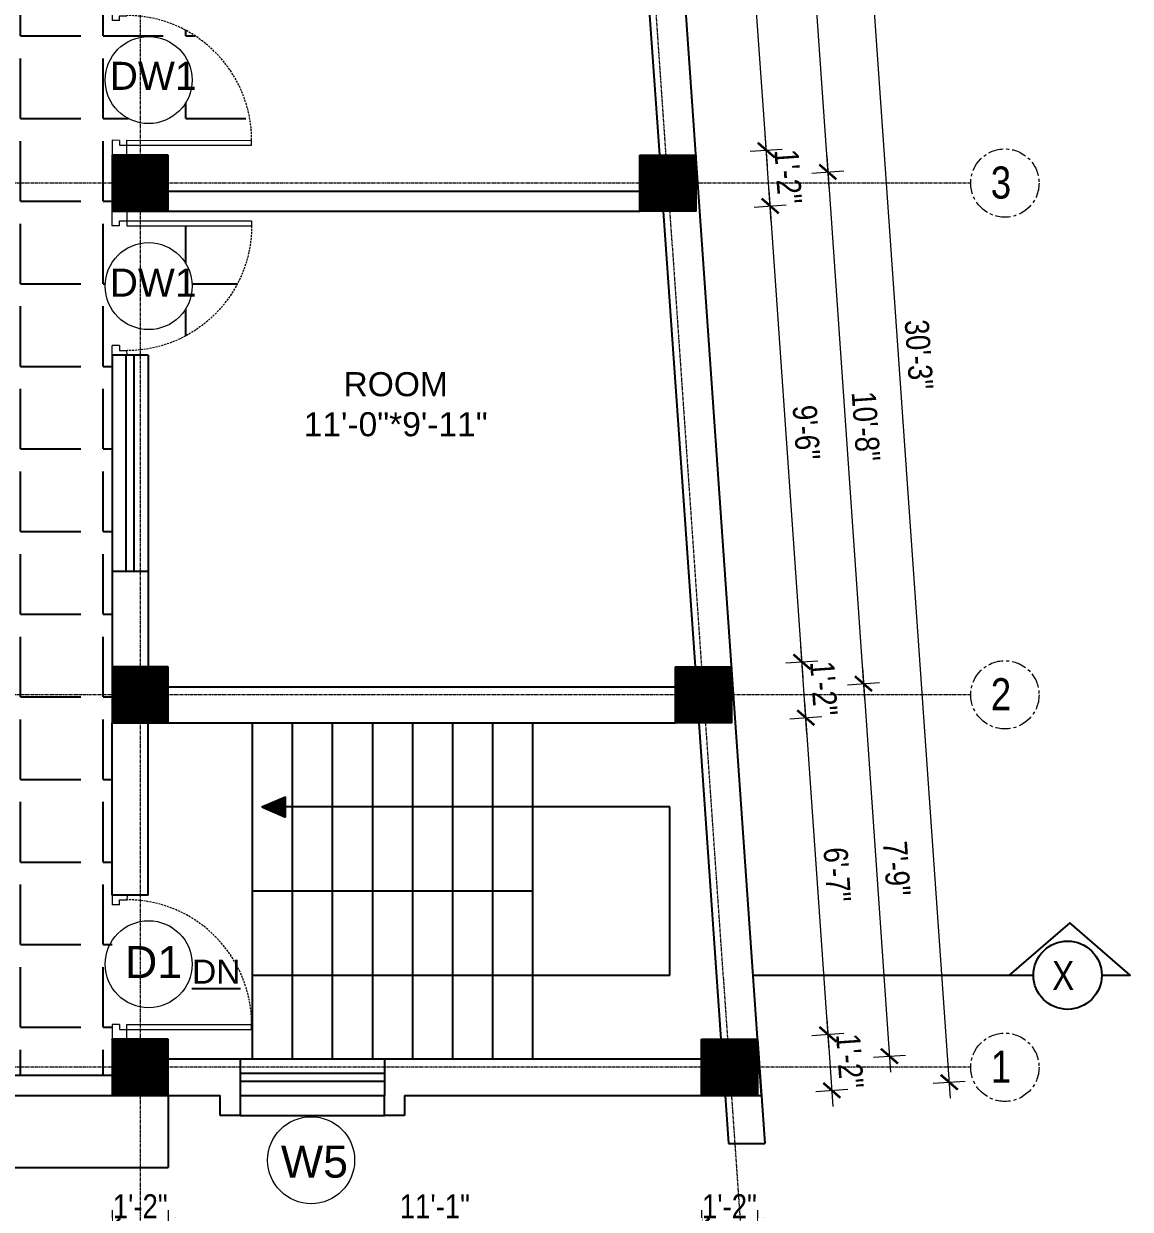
# Model space of a CAD drawing. Header units: inches. Extents: x -10117506 to -5032697, y -6529230 to -3254494.
# Drawn here: x -5046399.9 to -5046123.5, y -3260456.7 to -3260160.7 of the extents above; entities that cross this region are included whole.
import ezdxf

# ---------------------------------------------------------------- set-up
doc = ezdxf.new("R2010")
doc.units = ezdxf.units.IN
doc.header["$LTSCALE"] = 2
doc.header["$MEASUREMENT"] = 0
doc.header["$PDMODE"] = 34
doc.linetypes.add('CENTER', pattern=[2, 1.25, -0.25, 0.25, -0.25])
doc.linetypes.add('HIDDEN', pattern=[0.375, 0.25, -0.125])
doc.layers.get('0').update_dxf_attribs({"linetype": 'CONTINUOUS'})
doc.layers.get('DEFPOINTS').update_dxf_attribs({"color": 141, "linetype": 'CONTINUOUS'})
doc.layers.add('A-Hatch', color=7, linetype='CONTINUOUS')
for name, color, linetype, lineweight in [('Annotate-Lite.w', 177, 'CONTINUOUS', 9), ('Annotations-Bold.w', 177, 'CONTINUOUS', 13), ('DIM 1-100', 4, 'CONTINUOUS', 13), ('Door-Window.w', 4, 'CONTINUOUS', 15), ('TEXT', 181, 'CONTINUOUS', 25)]:
    doc.layers.add(name, color=color, linetype=linetype, lineweight=lineweight)
doc.styles.add('ARAIL', font='ARIALN.TTF')
doc.styles.add('arial.', font='arial.ttf')
doc.styles.add('gaurav', font='arial.ttf')
doc.styles.get("Standard").update_dxf_attribs({"font": 'ARIALN.TTF'})
doc.dimstyles.new('1 by 96', dxfattribs={"dimtxt": 6, "dimasz": 4, "dimexe": 4, "dimexo": 4, "dimgap": 2, "dimtad": 1, "dimdec": 0, "dimzin": 0, "dimdsep": 46, "dimlunit": 4, "dimtxsty": 'Standard', "dimblk": 'ARCHTICK', "dimcen": 0, "dimdle": 4, "dimadec": 0, "dimazin": 0, "dimtfac": 1, "dimtdec": 0, "dimtix": 1, "dimtofl": 0, "dimtmove": 1, "dimatfit": 3, "dimldrblk": 'ARCHTICK', "dimfxl": 4, "dimfxlon": 1, "dimtolj": 1, "dimtzin": 0, "dimlwd": -1, "dimlwe": -1, "dimarcsym": 0})
pattern_1 = [(45, (44255.03627, -1619.9974), (-0.0883883476483, 0.0883883476483), [])]

# ---------------------------------------------------------------- blocks, each defined once
blk = doc.blocks.new('3-0')
at = {"ltscale": 3}
for p, q in [((11063.05, 10097.68), (11065.97, 10099.9)), ((11065.25, 10097.81), (11066.71, 10098.92)), ((11065.97, 10099.9), (11066.71, 10098.92)), ((11063.05, 10097.68), (11064.53, 10095.73)), ((11065.99, 10096.84), (11064.53, 10095.73)), ((11065.99, 10096.84), (11065.25, 10097.81)), ((11085.5, 10074.13), (11110.32, 10092.96)), ((11111.05, 10091.97), (11110.32, 10092.96)), ((11086.24, 10073.15), (11111.05, 10091.97)), ((11084.04, 10073.02), (11082.57, 10071.91)), ((11084.04, 10073.02), (11084.78, 10072.04)), ((11084.78, 10072.04), (11086.24, 10073.15)), ((11086.24, 10073.15), (11085.5, 10074.13)), ((11087.72, 10071.2), (11086.24, 10073.15)), ((11082.57, 10071.91), (11084.79, 10068.98)), ((11084.79, 10068.98), (11087.72, 10071.2))]:
    blk.add_line(p, q, dxfattribs=at)
at = {"layer": 'Door-Window.w', "color": 9, "linetype": 'HIDDEN', "lineweight": 18}
blk.add_arc((11085.5, 10074.13), 31.16, 37.1906, 127.1465, dxfattribs=at)
blk = doc.blocks.new('_ArchTick')
at = {"color": 0, "linetype": 'ByBlock', "const_width": 0.15}
blk.add_lwpolyline([(-0.5, -0.5), (0.5, 0.5)], dxfattribs=at)
blk = doc.blocks.new('*D385')
at = {"layer": 'DEFPOINTS', "color": 0, "ltscale": 0.5, "transparency": 16777216}
for p in [(-5046492.82, -3260428.23), (-5046377.82, -3260428.23), (-5046377.82, -3260460.93)]:
    blk.add_point(p, dxfattribs=at)
at = {"layer": 'DIM 1-100', "color": 0, "ltscale": 0.5, "transparency": 16777216}
for p, q in [((-5046492.82, -3260456.93), (-5046492.82, -3260464.93)), ((-5046377.82, -3260456.93), (-5046377.82, -3260464.93)), ((-5046496.82, -3260460.93), (-5046373.82, -3260460.93))]:
    blk.add_line(p, q, dxfattribs=at)
at = {"layer": 'DIM 1-100', "color": 0, "ltscale": 0.5, "transparency": 16777216, "xscale": 4, "yscale": 4, "zscale": 4, "rotation": 180}
blk.add_blockref('_ArchTick', (-5046492.82, -3260460.93), dxfattribs=at)
at = {"layer": 'DIM 1-100', "color": 0, "ltscale": 0.5, "transparency": 16777216, "xscale": 4, "yscale": 4, "zscale": 4}
blk.add_blockref('_ArchTick', (-5046377.82, -3260460.93), dxfattribs=at)
at = {"layer": 'DIM 1-100', "color": 0, "ltscale": 0.5, "transparency": 16777216, "insert": (-5046435.32, -3260455.87), "char_height": 6, "attachment_point": 5}
blk.add_mtext('\\A1;9\'-7"', dxfattribs=at)
blk = doc.blocks.new('*D386')
at = {"layer": 'DEFPOINTS', "color": 0, "ltscale": 0.5, "transparency": 16777216}
for p in [(-5046377.82, -3260428.23), (-5046363.82, -3260428.23), (-5046363.82, -3260460.93)]:
    blk.add_point(p, dxfattribs=at)
at = {"layer": 'DIM 1-100', "color": 0, "ltscale": 0.5, "transparency": 16777216}
for p, q in [((-5046377.82, -3260456.93), (-5046377.82, -3260464.93)), ((-5046363.82, -3260456.93), (-5046363.82, -3260464.93)), ((-5046381.82, -3260460.93), (-5046359.82, -3260460.93))]:
    blk.add_line(p, q, dxfattribs=at)
at = {"layer": 'DIM 1-100', "color": 0, "ltscale": 0.5, "transparency": 16777216, "xscale": 4, "yscale": 4, "zscale": 4, "rotation": 180}
blk.add_blockref('_ArchTick', (-5046377.82, -3260460.93), dxfattribs=at)
at = {"layer": 'DIM 1-100', "color": 0, "ltscale": 0.5, "transparency": 16777216, "xscale": 4, "yscale": 4, "zscale": 4}
blk.add_blockref('_ArchTick', (-5046363.82, -3260460.93), dxfattribs=at)
at = {"layer": 'DIM 1-100', "color": 0, "ltscale": 0.5, "transparency": 16777216, "insert": (-5046370.82, -3260455.92), "char_height": 6, "attachment_point": 5}
blk.add_mtext('\\A1;1\'-2"', dxfattribs=at)
blk = doc.blocks.new('*D387')
at = {"layer": 'DEFPOINTS', "color": 0, "ltscale": 0.5, "transparency": 16777216}
for p in [(-5046363.82, -3260428.23), (-5046230.67, -3260428.23), (-5046230.67, -3260460.93)]:
    blk.add_point(p, dxfattribs=at)
at = {"layer": 'DIM 1-100', "color": 0, "ltscale": 0.5, "transparency": 16777216}
for p, q in [((-5046363.82, -3260456.93), (-5046363.82, -3260464.93)), ((-5046230.67, -3260456.93), (-5046230.67, -3260464.93)), ((-5046367.82, -3260460.93), (-5046226.67, -3260460.93))]:
    blk.add_line(p, q, dxfattribs=at)
at = {"layer": 'DIM 1-100', "color": 0, "ltscale": 0.5, "transparency": 16777216, "xscale": 4, "yscale": 4, "zscale": 4, "rotation": 180}
blk.add_blockref('_ArchTick', (-5046363.82, -3260460.93), dxfattribs=at)
at = {"layer": 'DIM 1-100', "color": 0, "ltscale": 0.5, "transparency": 16777216, "xscale": 4, "yscale": 4, "zscale": 4}
blk.add_blockref('_ArchTick', (-5046230.67, -3260460.93), dxfattribs=at)
at = {"layer": 'DIM 1-100', "color": 0, "ltscale": 0.5, "transparency": 16777216, "insert": (-5046297.24, -3260455.92), "char_height": 6, "attachment_point": 5}
blk.add_mtext('\\A1;11\'-1"', dxfattribs=at)
blk = doc.blocks.new('*D388')
at = {"layer": 'DEFPOINTS', "color": 0, "ltscale": 0.5, "transparency": 16777216}
for p in [(-5046230.67, -3260428.23), (-5046216.67, -3260428.23), (-5046216.67, -3260460.93)]:
    blk.add_point(p, dxfattribs=at)
at = {"layer": 'DIM 1-100', "color": 0, "ltscale": 0.5, "transparency": 16777216}
for p, q in [((-5046230.67, -3260456.93), (-5046230.67, -3260464.93)), ((-5046216.67, -3260456.93), (-5046216.67, -3260464.93)), ((-5046234.67, -3260460.93), (-5046212.67, -3260460.93))]:
    blk.add_line(p, q, dxfattribs=at)
at = {"layer": 'DIM 1-100', "color": 0, "ltscale": 0.5, "transparency": 16777216, "xscale": 4, "yscale": 4, "zscale": 4, "rotation": 180}
blk.add_blockref('_ArchTick', (-5046230.67, -3260460.93), dxfattribs=at)
at = {"layer": 'DIM 1-100', "color": 0, "ltscale": 0.5, "transparency": 16777216, "xscale": 4, "yscale": 4, "zscale": 4}
blk.add_blockref('_ArchTick', (-5046216.67, -3260460.93), dxfattribs=at)
at = {"layer": 'DIM 1-100', "color": 0, "ltscale": 0.5, "transparency": 16777216, "insert": (-5046223.67, -3260455.92), "char_height": 6, "attachment_point": 5}
blk.add_mtext('\\A1;1\'-2"', dxfattribs=at)
blk = doc.blocks.new('*D389')
at = {"layer": 'DEFPOINTS', "color": 0, "ltscale": 0.5, "transparency": 16777216}
for p in [(-5046499.82, -3260421.23), (-5046370.82, -3260421.23), (-5046370.82, -3260470.7)]:
    blk.add_point(p, dxfattribs=at)
at = {"layer": 'DIM 1-100', "color": 0, "ltscale": 0.5, "transparency": 16777216}
for p, q in [((-5046499.82, -3260466.7), (-5046499.82, -3260474.7)), ((-5046370.82, -3260466.7), (-5046370.82, -3260474.7)), ((-5046503.82, -3260470.7), (-5046366.82, -3260470.7))]:
    blk.add_line(p, q, dxfattribs=at)
at = {"layer": 'DIM 1-100', "color": 0, "ltscale": 0.5, "transparency": 16777216, "xscale": 4, "yscale": 4, "zscale": 4, "rotation": 180}
blk.add_blockref('_ArchTick', (-5046499.82, -3260470.7), dxfattribs=at)
at = {"layer": 'DIM 1-100', "color": 0, "ltscale": 0.5, "transparency": 16777216, "xscale": 4, "yscale": 4, "zscale": 4}
blk.add_blockref('_ArchTick', (-5046370.82, -3260470.7), dxfattribs=at)
at = {"layer": 'DIM 1-100', "color": 0, "ltscale": 0.5, "transparency": 16777216, "insert": (-5046435.32, -3260465.63), "char_height": 6, "attachment_point": 5}
blk.add_mtext('\\A1;10\'-9"', dxfattribs=at)
blk = doc.blocks.new('*D390')
at = {"layer": 'DEFPOINTS', "color": 0, "ltscale": 0.5, "transparency": 16777216}
for p in [(-5046370.82, -3260421.23), (-5046223.67, -3260421.23), (-5046223.67, -3260470.7)]:
    blk.add_point(p, dxfattribs=at)
at = {"layer": 'DIM 1-100', "color": 0, "ltscale": 0.5, "transparency": 16777216}
for p, q in [((-5046370.82, -3260466.7), (-5046370.82, -3260474.7)), ((-5046223.67, -3260466.7), (-5046223.67, -3260474.7)), ((-5046374.82, -3260470.7), (-5046219.67, -3260470.7))]:
    blk.add_line(p, q, dxfattribs=at)
at = {"layer": 'DIM 1-100', "color": 0, "ltscale": 0.5, "transparency": 16777216, "xscale": 4, "yscale": 4, "zscale": 4, "rotation": 180}
blk.add_blockref('_ArchTick', (-5046370.82, -3260470.7), dxfattribs=at)
at = {"layer": 'DIM 1-100', "color": 0, "ltscale": 0.5, "transparency": 16777216, "xscale": 4, "yscale": 4, "zscale": 4}
blk.add_blockref('_ArchTick', (-5046223.67, -3260470.7), dxfattribs=at)
at = {"layer": 'DIM 1-100', "color": 0, "ltscale": 0.5, "transparency": 16777216, "insert": (-5046297.24, -3260465.63), "char_height": 6, "attachment_point": 5}
blk.add_mtext('\\A1;12\'-3"', dxfattribs=at)
blk = doc.blocks.new('*D391')
at = {"layer": 'DEFPOINTS', "color": 0, "ltscale": 0.5, "transparency": 16777216}
for p in [(-5046506.82, -3260428.23), (-5046215.69, -3260428.23), (-5046215.69, -3260483.17)]:
    blk.add_point(p, dxfattribs=at)
at = {"layer": 'DIM 1-100', "color": 0, "ltscale": 0.5, "transparency": 16777216}
for p, q in [((-5046506.82, -3260479.17), (-5046506.82, -3260487.17)), ((-5046215.69, -3260479.17), (-5046215.69, -3260487.17)), ((-5046510.82, -3260483.17), (-5046211.69, -3260483.17))]:
    blk.add_line(p, q, dxfattribs=at)
at = {"layer": 'DIM 1-100', "color": 0, "ltscale": 0.5, "transparency": 16777216, "xscale": 4, "yscale": 4, "zscale": 4, "rotation": 180}
blk.add_blockref('_ArchTick', (-5046506.82, -3260483.17), dxfattribs=at)
at = {"layer": 'DIM 1-100', "color": 0, "ltscale": 0.5, "transparency": 16777216, "xscale": 4, "yscale": 4, "zscale": 4}
blk.add_blockref('_ArchTick', (-5046215.69, -3260483.17), dxfattribs=at)
at = {"layer": 'DIM 1-100', "color": 0, "ltscale": 0.5, "transparency": 16777216, "insert": (-5046361.25, -3260478.1), "char_height": 6, "attachment_point": 5}
blk.add_mtext('\\A1;24\'-3"', dxfattribs=at)
blk = doc.blocks.new('*D392')
at = {"layer": 'DEFPOINTS', "color": 0, "ltscale": 0.5, "transparency": 16777216}
for p in [(-5046216.67, -3260414.23), (-5046198.09, -3260427), (-5046215.69, -3260428.23)]:
    blk.add_point(p, dxfattribs=at)
at = {"layer": 'DIM 1-100', "color": 0, "ltscale": 0.5, "transparency": 16777216}
for p, q in [((-5046199.35, -3260409.01), (-5046197.81, -3260430.99)), ((-5046203.06, -3260413.28), (-5046195.08, -3260412.72)), ((-5046202.08, -3260427.28), (-5046194.1, -3260426.72))]:
    blk.add_line(p, q, dxfattribs=at)
at = {"layer": 'DIM 1-100', "color": 0, "ltscale": 0.5, "transparency": 16777216, "xscale": 4, "yscale": 4, "zscale": 4}
for p, rotation in [((-5046199.07, -3260413), 93.98810611649257), ((-5046198.09, -3260427), 273.9881061164926)]:
    blk.add_blockref('_ArchTick', p, dxfattribs=dict(at, rotation=rotation))
at = {"layer": 'DIM 1-100', "color": 0, "ltscale": 0.5, "transparency": 16777216, "insert": (-5046193.58, -3260419.65), "char_height": 6, "attachment_point": 5, "rotation": 273.9881}
blk.add_mtext('\\A1;1\'-2"', dxfattribs=at)
blk = doc.blocks.new('*D393')
at = {"layer": 'DEFPOINTS', "color": 0, "ltscale": 0.5, "transparency": 16777216}
for p in [(-5046222.81, -3260335.23), (-5046204.58, -3260333.96), (-5046216.67, -3260414.23)]:
    blk.add_point(p, dxfattribs=at)
at = {"layer": 'DIM 1-100', "color": 0, "ltscale": 0.5, "transparency": 16777216}
for p, q in [((-5046198.79, -3260416.99), (-5046204.86, -3260329.97)), ((-5046208.57, -3260334.23), (-5046200.59, -3260333.68)), ((-5046203.06, -3260413.28), (-5046195.08, -3260412.72))]:
    blk.add_line(p, q, dxfattribs=at)
at = {"layer": 'DIM 1-100', "color": 0, "ltscale": 0.5, "transparency": 16777216, "xscale": 4, "yscale": 4, "zscale": 4}
for p, rotation in [((-5046204.58, -3260333.96), 93.98810609593617), ((-5046199.07, -3260413), 273.9881060959362)]:
    blk.add_blockref('_ArchTick', p, dxfattribs=dict(at, rotation=rotation))
at = {"layer": 'DIM 1-100', "color": 0, "ltscale": 0.5, "transparency": 16777216, "insert": (-5046196.77, -3260373.13), "char_height": 6, "attachment_point": 5, "rotation": 273.9881}
blk.add_mtext('\\A1;6\'-7"', dxfattribs=at)
blk = doc.blocks.new('*D394')
at = {"layer": 'DEFPOINTS', "color": 0, "ltscale": 0.5, "transparency": 16777216}
for p in [(-5046205.55, -3260320), (-5046223.15, -3260321.23), (-5046222.81, -3260335.23)]:
    blk.add_point(p, dxfattribs=at)
at = {"layer": 'DIM 1-100', "color": 0, "ltscale": 0.5, "transparency": 16777216}
for p, q in [((-5046204.3, -3260337.95), (-5046205.83, -3260316.01)), ((-5046209.54, -3260320.28), (-5046201.56, -3260319.72)), ((-5046208.57, -3260334.23), (-5046200.59, -3260333.68))]:
    blk.add_line(p, q, dxfattribs=at)
at = {"layer": 'DIM 1-100', "color": 0, "ltscale": 0.5, "transparency": 16777216, "xscale": 4, "yscale": 4, "zscale": 4}
for p, rotation in [((-5046205.55, -3260320), 93.98810609593617), ((-5046204.58, -3260333.96), 273.9881060959362)]:
    blk.add_blockref('_ArchTick', p, dxfattribs=dict(at, rotation=rotation))
at = {"layer": 'DIM 1-100', "color": 0, "ltscale": 0.5, "transparency": 16777216, "insert": (-5046200.06, -3260326.63), "char_height": 6, "attachment_point": 5, "rotation": 273.9881}
blk.add_mtext('\\A1;1\'-2"', dxfattribs=at)
blk = doc.blocks.new('*D395')
at = {"layer": 'DEFPOINTS', "color": 0, "ltscale": 0.5, "transparency": 16777216}
for p in [(-5046232.06, -3260207.47), (-5046213.49, -3260206.17), (-5046223.15, -3260321.23)]:
    blk.add_point(p, dxfattribs=at)
at = {"layer": 'DIM 1-100', "color": 0, "ltscale": 0.5, "transparency": 16777216}
for p, q in [((-5046205.27, -3260323.99), (-5046213.76, -3260202.18)), ((-5046217.48, -3260206.45), (-5046209.5, -3260205.89)), ((-5046209.54, -3260320.28), (-5046201.56, -3260319.72))]:
    blk.add_line(p, q, dxfattribs=at)
at = {"layer": 'DIM 1-100', "color": 0, "ltscale": 0.5, "transparency": 16777216, "xscale": 4, "yscale": 4, "zscale": 4}
for p, rotation in [((-5046213.49, -3260206.17), 93.98810609593617), ((-5046205.55, -3260320), 273.9881060959362)]:
    blk.add_blockref('_ArchTick', p, dxfattribs=dict(at, rotation=rotation))
at = {"layer": 'DIM 1-100', "color": 0, "ltscale": 0.5, "transparency": 16777216, "insert": (-5046204.47, -3260262.73), "char_height": 6, "attachment_point": 5, "rotation": 273.9881}
blk.add_mtext('\\A1;9\'-6"', dxfattribs=at)
blk = doc.blocks.new('*D396')
at = {"layer": 'DEFPOINTS', "color": 0, "ltscale": 0.5, "transparency": 16777216}
for p in [(-5046232.06, -3260193.47), (-5046214.46, -3260192.24), (-5046232.06, -3260207.47)]:
    blk.add_point(p, dxfattribs=at)
at = {"layer": 'DIM 1-100', "color": 0, "ltscale": 0.5, "transparency": 16777216}
for p, q in [((-5046213.21, -3260210.16), (-5046214.74, -3260188.25)), ((-5046218.45, -3260192.52), (-5046210.47, -3260191.96)), ((-5046217.48, -3260206.45), (-5046209.5, -3260205.89))]:
    blk.add_line(p, q, dxfattribs=at)
at = {"layer": 'DIM 1-100', "color": 0, "ltscale": 0.5, "transparency": 16777216, "xscale": 4, "yscale": 4, "zscale": 4}
for p, rotation in [((-5046214.46, -3260192.24), 93.98810609593617), ((-5046213.49, -3260206.17), 273.9881060959362)]:
    blk.add_blockref('_ArchTick', p, dxfattribs=dict(at, rotation=rotation))
at = {"layer": 'DIM 1-100', "color": 0, "ltscale": 0.5, "transparency": 16777216, "insert": (-5046208.97, -3260198.86), "char_height": 6, "attachment_point": 5, "rotation": 273.9881}
blk.add_mtext('\\A1;1\'-2"', dxfattribs=at)
blk = doc.blocks.new('*D397')
at = {"layer": 'DEFPOINTS', "color": 0, "ltscale": 0.5, "transparency": 16777216}
for p in [(-5046222.4, -3260078.33), (-5046240.97, -3260079.63), (-5046232.06, -3260193.47)]:
    blk.add_point(p, dxfattribs=at)
at = {"layer": 'DIM 1-100', "color": 0, "ltscale": 0.5, "transparency": 16777216}
for p, q in [((-5046214.18, -3260196.23), (-5046222.68, -3260074.34)), ((-5046226.39, -3260078.61), (-5046218.41, -3260078.06)), ((-5046218.45, -3260192.52), (-5046210.47, -3260191.96))]:
    blk.add_line(p, q, dxfattribs=at)
at = {"layer": 'DIM 1-100', "color": 0, "ltscale": 0.5, "transparency": 16777216, "xscale": 4, "yscale": 4, "zscale": 4}
for p, rotation in [((-5046222.4, -3260078.33), 93.98810609593617), ((-5046214.46, -3260192.24), 273.9881060959362)]:
    blk.add_blockref('_ArchTick', p, dxfattribs=dict(at, rotation=rotation))
at = {"layer": 'DIM 1-100', "color": 0, "ltscale": 0.5, "transparency": 16777216, "insert": (-5046213.38, -3260134.94), "char_height": 6, "attachment_point": 5, "rotation": 273.9881}
blk.add_mtext('\\A1;9\'-6"', dxfattribs=at)
blk = doc.blocks.new('*D401')
at = {"layer": 'DEFPOINTS', "color": 0, "ltscale": 0.5, "transparency": 16777216}
for p in [(-5046247.97, -3260072.63), (-5046199.1, -3260197.68), (-5046239.06, -3260200.47)]:
    blk.add_point(p, dxfattribs=at)
at = {"layer": 'DIM 1-100', "color": 0, "ltscale": 0.5, "transparency": 16777216}
for p, q in [((-5046208.29, -3260065.85), (-5046198.82, -3260201.67)), ((-5046212.01, -3260070.12), (-5046204.03, -3260069.56)), ((-5046203.09, -3260197.96), (-5046195.11, -3260197.4))]:
    blk.add_line(p, q, dxfattribs=at)
at = {"layer": 'DIM 1-100', "color": 0, "ltscale": 0.5, "transparency": 16777216, "xscale": 4, "yscale": 4, "zscale": 4}
for p, rotation in [((-5046208.02, -3260069.84), 93.98810611419698), ((-5046199.1, -3260197.68), 273.988106114197)]:
    blk.add_blockref('_ArchTick', p, dxfattribs=dict(at, rotation=rotation))
at = {"layer": 'DIM 1-100', "color": 0, "ltscale": 0.5, "transparency": 16777216, "insert": (-5046198.51, -3260133.41), "char_height": 6, "attachment_point": 5, "rotation": 273.9881}
blk.add_mtext('\\A1;10\'-8"', dxfattribs=at)
blk = doc.blocks.new('*D402')
at = {"layer": 'DEFPOINTS', "color": 0, "ltscale": 0.5, "transparency": 16777216}
for p in [(-5046239.06, -3260200.47), (-5046190.2, -3260325.44), (-5046230.15, -3260328.23)]:
    blk.add_point(p, dxfattribs=at)
at = {"layer": 'DIM 1-100', "color": 0, "ltscale": 0.5, "transparency": 16777216}
for p, q in [((-5046199.38, -3260193.69), (-5046189.92, -3260329.43)), ((-5046203.09, -3260197.96), (-5046195.11, -3260197.4)), ((-5046194.19, -3260325.72), (-5046186.21, -3260325.16))]:
    blk.add_line(p, q, dxfattribs=at)
at = {"layer": 'DIM 1-100', "color": 0, "ltscale": 0.5, "transparency": 16777216, "xscale": 4, "yscale": 4, "zscale": 4}
for p, rotation in [((-5046199.1, -3260197.68), 93.98810609593617), ((-5046190.2, -3260325.44), 273.9881060959362)]:
    blk.add_blockref('_ArchTick', p, dxfattribs=dict(at, rotation=rotation))
at = {"layer": 'DIM 1-100', "color": 0, "ltscale": 0.5, "transparency": 16777216, "insert": (-5046189.6, -3260261.21), "char_height": 6, "attachment_point": 5, "rotation": 273.9881}
blk.add_mtext('\\A1;10\'-8"', dxfattribs=at)
blk = doc.blocks.new('*D403')
at = {"layer": 'DEFPOINTS', "color": 0, "ltscale": 0.5, "transparency": 16777216}
for p in [(-5046230.15, -3260328.23), (-5046183.71, -3260418.44), (-5046223.67, -3260421.23)]:
    blk.add_point(p, dxfattribs=at)
at = {"layer": 'DIM 1-100', "color": 0, "ltscale": 0.5, "transparency": 16777216}
for p, q in [((-5046190.47, -3260321.45), (-5046183.43, -3260422.43)), ((-5046194.19, -3260325.72), (-5046186.21, -3260325.16)), ((-5046187.7, -3260418.72), (-5046179.72, -3260418.16))]:
    blk.add_line(p, q, dxfattribs=at)
at = {"layer": 'DIM 1-100', "color": 0, "ltscale": 0.5, "transparency": 16777216, "xscale": 4, "yscale": 4, "zscale": 4}
for p, rotation in [((-5046190.2, -3260325.44), 93.98810609593617), ((-5046183.71, -3260418.44), 273.9881060959362)]:
    blk.add_blockref('_ArchTick', p, dxfattribs=dict(at, rotation=rotation))
at = {"layer": 'DIM 1-100', "color": 0, "ltscale": 0.5, "transparency": 16777216, "insert": (-5046181.9, -3260371.59), "char_height": 6, "attachment_point": 5, "rotation": 273.9881}
blk.add_mtext('\\A1;7\'-9"', dxfattribs=at)
blk = doc.blocks.new('*D405')
at = {"layer": 'DEFPOINTS', "color": 0, "ltscale": 0.5, "transparency": 16777216}
for p in [(-5046194.05, -3260062.36), (-5046240.97, -3260065.63), (-5046215.69, -3260428.23)]:
    blk.add_point(p, dxfattribs=at)
at = {"layer": 'DIM 1-100', "color": 0, "ltscale": 0.5, "transparency": 16777216}
for p, q in [((-5046168.49, -3260428.95), (-5046194.33, -3260058.37)), ((-5046198.04, -3260062.64), (-5046190.06, -3260062.08)), ((-5046172.76, -3260425.23), (-5046164.78, -3260424.68))]:
    blk.add_line(p, q, dxfattribs=at)
at = {"layer": 'DIM 1-100', "color": 0, "ltscale": 0.5, "transparency": 16777216, "xscale": 4, "yscale": 4, "zscale": 4}
for p, rotation in [((-5046194.05, -3260062.36), 93.98810611425189), ((-5046168.77, -3260424.96), 273.9881061142519)]:
    blk.add_blockref('_ArchTick', p, dxfattribs=dict(at, rotation=rotation))
at = {"layer": 'DIM 1-100', "color": 0, "ltscale": 0.5, "transparency": 16777216, "insert": (-5046176.36, -3260243.3), "char_height": 6, "attachment_point": 5, "rotation": 273.9881}
blk.add_mtext('\\A1;30\'-3"', dxfattribs=at)

msp = doc.modelspace()

# ---------------------------------------------------------------- hatches: boundary and pattern name
at = {"layer": 'A-Hatch', "ltscale": 0.5}
h = msp.add_hatch(dxfattribs=at)
h.set_pattern_fill('ANGLE', color=256, scale=75)
h.set_pattern_definition([(0, (43663.677, -1619.997), (0, 20.625), [15, -5.625]), (90, (43663.677, -1619.997), (-20.625, 1e-15), [15, -5.625])])
h.paths.add_polyline_path([(-5046377.82, -3260079.63), (-5046377.82, -3260065.63), (-5046368.82, -3260065.63), (-5046368.82, -3260019.69), (-5046377.82, -3260019.69), (-5046377.82, -3260010.75), (-5046492.82, -3260028.38), (-5046492.82, -3260039.47), (-5046501.82, -3260039.47), (-5046501.82, -3260193.47), (-5046492.82, -3260193.47), (-5046492.82, -3260207.47), (-5046501.82, -3260207.47), (-5046501.82, -3260321.23), (-5046492.82, -3260321.23), (-5046492.82, -3260335.23), (-5046501.82, -3260335.23), (-5046501.82, -3260414.23), (-5046492.82, -3260414.23), (-5046492.82, -3260423.23), (-5046377.82, -3260423.23), (-5046377.82, -3260414.23), (-5046377.82, -3260335.23), (-5046377.82, -3260321.23), (-5046377.82, -3260243.47), (-5046377.79, -3260241.02), (-5046375.95, -3260241.02), (-5046375.95, -3260242.24), (-5046374.12, -3260242.24), (-5046374.12, -3260242.3, 0.413988), (-5046342.99, -3260211.14), (-5046374.14, -3260211.14), (-5046374.14, -3260209.92), (-5046375.98, -3260209.92), (-5046375.98, -3260211.14), (-5046377.82, -3260211.14), (-5046377.82, -3260207.47), (-5046377.82, -3260193.47), (-5046377.82, -3260189.8), (-5046375.98, -3260189.8), (-5046375.98, -3260191.02), (-5046374.14, -3260191.02), (-5046374.14, -3260189.8), (-5046342.99, -3260189.8, 0.413988), (-5046374.12, -3260158.64), (-5046374.12, -3260158.69), (-5046375.95, -3260158.69), (-5046375.95, -3260159.92), (-5046377.79, -3260159.92), (-5046377.79, -3260157.47), (-5046377.82, -3260157.47), (-5046377.82, -3260150.47)])
h.paths.add_polyline_path([(-5046357.86, -3260174.75, -1), (-5046379.57, -3260174.75, -1)], flags=16)
h.paths.add_polyline_path([(-5046357.86, -3260226.19, -1), (-5046379.57, -3260226.19, -1)], flags=16)
h.paths.add_polyline_path([(-5046461.03, -3260216.51), (-5046417.98, -3260216.51), (-5046417.98, -3260194.04), (-5046461.03, -3260194.04)], flags=24)
h.paths.add_polyline_path([(-5046380.97, -3260232.67), (-5046355.74, -3260232.67), (-5046355.74, -3260218.25), (-5046380.97, -3260218.25)], flags=24)
h.paths.add_polyline_path([(-5046380.97, -3260181.04), (-5046355.74, -3260181.04), (-5046355.74, -3260166.62), (-5046380.97, -3260166.62)], flags=24)
h = msp.add_hatch(dxfattribs=at)
h.set_pattern_fill('ANSI31', color=256)
h.set_pattern_definition(pattern_1)
h.paths.add_polyline_path([(-5046363.82, -3260193.47), (-5046377.82, -3260193.47), (-5046377.82, -3260207.47), (-5046363.82, -3260207.47)])
h = msp.add_hatch(dxfattribs=at)
h.set_pattern_fill('ANSI31', color=256)
h.set_pattern_definition(pattern_1)
h.paths.add_polyline_path([(-5046232.06, -3260193.47), (-5046246.06, -3260193.47), (-5046246.06, -3260207.47), (-5046232.06, -3260207.47)])
h = msp.add_hatch(dxfattribs=at)
h.set_pattern_fill('ANSI31', color=256)
h.set_pattern_definition(pattern_1)
h.paths.add_polyline_path([(-5046363.82, -3260321.23), (-5046377.82, -3260321.23), (-5046377.82, -3260333.01), (-5046377.81, -3260333.01), (-5046377.82, -3260335.23), (-5046363.82, -3260335.23)])
h = msp.add_hatch(dxfattribs=at)
h.set_pattern_fill('ANSI31', color=256)
h.set_pattern_definition([(45, (44254.68768, -1619.9974), (-0.0883883476483, 0.0883883476483), [])])
h.paths.add_polyline_path([(-5046223.15, -3260321.23), (-5046237.15, -3260321.23), (-5046237.15, -3260335.23), (-5046223.15, -3260335.23)])
h = msp.add_hatch(dxfattribs=at)
h.set_pattern_fill('ANSI31', color=256)
h.set_pattern_definition([(45, (44925.89806, -1619.9974), (-0.0883883476483, 0.0883883476483), [])])
h.paths.add_polyline_path([(-5046334.56, -3260358.74), (-5046334.56, -3260353.72), (-5046340.48, -3260356.23)])
h = msp.add_hatch(dxfattribs=at)
h.set_pattern_fill('ANSI31', color=256)
h.set_pattern_definition(pattern_1)
h.paths.add_polyline_path([(-5046363.82, -3260414.23), (-5046377.82, -3260414.23), (-5046377.82, -3260428.23), (-5046363.82, -3260428.23)])
h = msp.add_hatch(dxfattribs=at)
h.set_pattern_fill('ANSI31', color=256)
h.set_pattern_definition(pattern_1)
h.paths.add_polyline_path([(-5046216.67, -3260414.23), (-5046230.67, -3260414.23), (-5046230.67, -3260428.23), (-5046216.67, -3260428.23)])

# ---------------------------------------------------------------- linework, layer by layer
at = {"ltscale": 0.5}
for p, q in [((-5046215.69, -3260428.23), (-5046242.23, -3260047.63)), ((-5046241.08, -3260193.47), (-5046249.02, -3260079.63)), ((-5046363.82, -3260202.47), (-5046246.06, -3260202.47)), ((-5046363.82, -3260207.47), (-5046246.06, -3260207.47)), ((-5046232.18, -3260321.23), (-5046240.11, -3260207.47)), ((-5046377.82, -3260243.47), (-5046377.82, -3260321.23)), ((-5046368.82, -3260243.47), (-5046377.82, -3260243.47)), ((-5046374.32, -3260297.47), (-5046374.32, -3260243.47)), ((-5046372.32, -3260297.47), (-5046372.32, -3260243.47)), ((-5046368.82, -3260243.47), (-5046368.82, -3260321.23)), ((-5046368.82, -3260297.47), (-5046377.82, -3260297.47)), ((-5046363.82, -3260326.23), (-5046237.15, -3260326.23)), ((-5046377.82, -3260378.23), (-5046377.82, -3260335.23)), ((-5046368.82, -3260378.23), (-5046368.82, -3260335.23)), ((-5046363.82, -3260335.23), (-5046237.15, -3260335.23)), ((-5046342.85, -3260335.23), (-5046342.85, -3260377.23)), ((-5046332.85, -3260335.23), (-5046332.85, -3260377.23)), ((-5046322.85, -3260335.23), (-5046322.85, -3260377.23)), ((-5046312.85, -3260335.23), (-5046312.85, -3260377.23)), ((-5046302.85, -3260335.23), (-5046302.85, -3260377.23)), ((-5046292.85, -3260335.23), (-5046292.85, -3260377.23)), ((-5046282.85, -3260335.23), (-5046282.85, -3260377.23)), ((-5046272.85, -3260335.23), (-5046272.85, -3260377.23)), ((-5046225.69, -3260414.23), (-5046231.2, -3260335.23)), ((-5046340.48, -3260356.23), (-5046334.56, -3260353.72)), ((-5046340.48, -3260356.23), (-5046334.56, -3260358.74)), ((-5046334.56, -3260358.74), (-5046334.56, -3260353.72)), ((-5046238.57, -3260356.23), (-5046334.56, -3260356.23)), ((-5046238.57, -3260398.23), (-5046238.57, -3260356.23)), ((-5046272.85, -3260377.23), (-5046342.85, -3260377.23)), ((-5046342.85, -3260377.23), (-5046342.85, -3260419.23)), ((-5046332.85, -3260377.23), (-5046332.85, -3260419.23)), ((-5046322.85, -3260377.23), (-5046322.85, -3260419.23)), ((-5046312.85, -3260377.23), (-5046312.85, -3260419.23)), ((-5046302.85, -3260377.23), (-5046302.85, -3260419.23)), ((-5046292.85, -3260377.23), (-5046292.85, -3260419.23)), ((-5046282.85, -3260377.23), (-5046282.85, -3260419.23)), ((-5046272.85, -3260377.23), (-5046272.85, -3260419.23)), ((-5046368.82, -3260378.23), (-5046377.82, -3260378.23)), ((-5046342.85, -3260398.23), (-5046238.57, -3260398.23)), ((-5046216.67, -3260414.23), (-5046214.86, -3260440.23)), ((-5046230.67, -3260419.23), (-5046363.82, -3260419.23)), ((-5046345.82, -3260419.23), (-5046345.82, -3260428.23)), ((-5046309.82, -3260419.23), (-5046309.82, -3260428.23)), ((-5046492.82, -3260423.23), (-5046377.82, -3260423.23)), ((-5046345.82, -3260422.73), (-5046309.82, -3260422.73)), ((-5046345.82, -3260424.73), (-5046309.82, -3260424.73)), ((-5046506.82, -3260428.23), (-5046350.82, -3260428.23)), ((-5046363.82, -3260428.23), (-5046363.82, -3260446.23)), ((-5046350.82, -3260433.23), (-5046350.82, -3260428.23)), ((-5046345.82, -3260428.23), (-5046309.82, -3260428.23)), ((-5046345.82, -3260428.23), (-5046309.82, -3260428.23)), ((-5046345.82, -3260428.23), (-5046345.82, -3260433.23)), ((-5046309.82, -3260433.23), (-5046309.82, -3260428.23)), ((-5046304.82, -3260428.23), (-5046215.69, -3260428.23)), ((-5046304.82, -3260428.23), (-5046304.82, -3260433.23)), ((-5046224.72, -3260428.23), (-5046223.88, -3260440.23)), ((-5046345.82, -3260433.23), (-5046350.82, -3260433.23)), ((-5046345.82, -3260433.23), (-5046309.82, -3260433.23)), ((-5046304.82, -3260433.23), (-5046309.82, -3260433.23)), ((-5046223.88, -3260440.23), (-5046214.86, -3260440.23)), ((-5046524.82, -3260446.23), (-5046363.82, -3260446.23))]:
    msp.add_line(p, q, dxfattribs=at)
for points in [[(-5046363.82, -3260193.47), (-5046377.82, -3260193.47), (-5046377.82, -3260207.47), (-5046363.82, -3260207.47)], [(-5046246.06, -3260193.47), (-5046232.06, -3260193.47), (-5046232.06, -3260207.47), (-5046246.06, -3260207.47)], [(-5046363.82, -3260321.23), (-5046377.82, -3260321.23), (-5046377.82, -3260335.23), (-5046363.82, -3260335.23)], [(-5046237.15, -3260321.23), (-5046223.15, -3260321.23), (-5046223.15, -3260335.23), (-5046237.15, -3260335.23)], [(-5046363.82, -3260414.23), (-5046377.82, -3260414.23), (-5046377.82, -3260428.23), (-5046363.82, -3260428.23)], [(-5046230.67, -3260414.23), (-5046216.67, -3260414.23), (-5046216.67, -3260428.23), (-5046230.67, -3260428.23)]]:
    msp.add_lwpolyline(points, close=True, dxfattribs=at)
at = {"layer": 'Annotate-Lite.w', "ltscale": 0.005}
for centre in [(-5046368.72, -3260174.75), (-5046368.72, -3260226.19), (-5046368.72, -3260395.5), (-5046328.14, -3260444.43)]:
    msp.add_circle(centre, 10.86, dxfattribs=at)
at = {"layer": 'Annotations-Bold.w', "linetype": 'CENTER', "ltscale": 0.3}
for p, q in [((-5046256.62, -3259948.59), (-5046219.5, -3260481.05)), ((-5046370.82, -3259954.44), (-5046370.82, -3260482.55)), ((-5046163.4, -3260200.47), (-5046568.98, -3260200.47)), ((-5046163.4, -3260328.23), (-5046568.98, -3260328.23)), ((-5046163.4, -3260421.23), (-5046568.98, -3260421.23))]:
    msp.add_line(p, q, dxfattribs=at)
at = {"layer": 'Annotations-Bold.w', "linetype": 'CENTER', "ltscale": 1.5}
for centre in [(-5046154.87, -3260200.47), (-5046154.87, -3260328.23), (-5046154.87, -3260421.23)]:
    msp.add_circle(centre, 8.53, dxfattribs=at)
at = {"layer": 'TEXT'}
for points in [[(-5046130.69, -3260398.23), (-5046123.55, -3260398.23), (-5046138.69, -3260385.14), (-5046153.83, -3260398.23)], [(-5046217.79, -3260398.23), (-5046147.76, -3260398.23)]]:
    msp.add_lwpolyline(points, dxfattribs=at)
msp.add_circle((-5046139.22, -3260398.23), 8.53, dxfattribs=at)

# ---------------------------------------------------------------- block references
at = {"layer": 'Door-Window.w', "linetype": 'ByBlock', "yscale": 0.9997910037636757, "zscale": 0.9997910039624012}
for p, xscale, rotation in [((-5061291.55, -3261514.03), 0.9997910043702504, 322.809404789754), ((-5061291.55, -3258886.91), -0.9997910043702504, 217.190595210246), ((-5061291.55, -3261734.79), 0.9997910043702504, 322.809404789754)]:
    msp.add_blockref('3-0', p, dxfattribs=dict(at, xscale=xscale, rotation=rotation))

# ---------------------------------------------------------------- texts
at = {"layer": 'Annotate-Lite.w', "ltscale": 0.005, "attachment_point": 1, "style": 'gaurav'}
for s, insert, char_height in [('DW1', (-5046378.46, -3260170.19), 7), ('DW1', (-5046378.46, -3260221.82), 7), ('D1', (-5046374.63, -3260390.95), 8), ('W5', (-5046335.69, -3260440.78), 8)]:
    msp.add_mtext_dynamic_manual_height_columns(s, width=8, gutter_width=100, heights=[0], dxfattribs=dict(at, insert=insert, char_height=char_height))
at = {"layer": 'Annotations-Bold.w', "linetype": 'CENTER', "ltscale": 1.5, "char_height": 8, "attachment_point": 1, "style": 'ARAIL'}
for s, insert in [('3', (-5046158.4, -3260196.33)), ('2', (-5046158.4, -3260324.09)), ('1', (-5046158.4, -3260417.09))]:
    msp.add_mtext_dynamic_manual_height_columns(s, width=6.5393, gutter_width=100, heights=[0], dxfattribs=dict(at, insert=insert))
at = {"layer": 'TEXT', "lineweight": -2, "insert": (-5046307.02, -3260255.72), "char_height": 6, "attachment_point": 5, "style": 'arial.'}
msp.add_mtext_dynamic_manual_height_columns('{\\W1;ROOM\\P11\'-0"*9\'-11"}', width=45.7314, gutter_width=30, heights=[0], dxfattribs=at)
at = {"layer": 'TEXT', "lineweight": -2, "insert": (-5046351.84, -3260397.34), "char_height": 6, "width": 127.5059, "attachment_point": 5, "style": 'arial.'}
msp.add_mtext('{\\LDN}', dxfattribs=at)
at = {"layer": 'TEXT', "insert": (-5046143.06, -3260394.73), "char_height": 7.2, "attachment_point": 1, "style": 'ARAIL'}
msp.add_mtext_dynamic_manual_height_columns('X', width=125.4648, gutter_width=90, heights=[0], dxfattribs=at)

# ---------------------------------------------------------------- dimensions: what is measured, and where the dimension line sits
at = {"layer": 'DIM 1-100', "ltscale": 0.5}
for p1, p2, distance, picture, middle in [((-5046215.69, -3260428.23), (-5046240.97, -3260065.63), -47.04, '*D405', (-5046176.36, -3260243.3)), ((-5046247.97, -3260072.63), (-5046239.06, -3260200.47), 40.06, '*D401', (-5046198.51, -3260133.41))]:
    dim = msp.add_aligned_dim(p1=p1, p2=p2, distance=distance, dimstyle='1 by 96', dxfattribs=at)
    dim.commit()
    dim.dimension.update_dxf_attribs({"geometry": picture, "text_midpoint": middle})
for base, p1, p2, picture, middle in [((-5046222.4, -3260078.33), (-5046232.06, -3260193.47), (-5046240.97, -3260079.63), '*D397', (-5046213.38, -3260134.94)), ((-5046190.2, -3260325.44), (-5046239.06, -3260200.47), (-5046230.15, -3260328.23), '*D402', (-5046189.6, -3260261.21)), ((-5046213.49, -3260206.17), (-5046223.15, -3260321.23), (-5046232.06, -3260207.47), '*D395', (-5046204.47, -3260262.73)), ((-5046183.71, -3260418.44), (-5046230.15, -3260328.23), (-5046223.67, -3260421.23), '*D403', (-5046181.9, -3260371.59)), ((-5046204.58, -3260333.96), (-5046216.67, -3260414.23), (-5046222.81, -3260335.23), '*D393', (-5046196.77, -3260373.13))]:
    dim = msp.add_linear_dim(base=base, p1=p1, p2=p2, angle=93.9881, dimstyle='1 by 96', dxfattribs=at)
    dim.commit()
    dim.dimension.update_dxf_attribs({"geometry": picture, "text_midpoint": middle})
for base, p1, p2, angle, picture, middle, dimtype in [((-5046214.46, -3260192.24), (-5046232.06, -3260207.47), (-5046232.06, -3260193.47), 93.9881, '*D396', (-5046213.97, -3260199.21), 160), ((-5046205.55, -3260320), (-5046222.81, -3260335.23), (-5046223.15, -3260321.23), 93.9881, '*D394', (-5046205.06, -3260326.98), 160), ((-5046198.09, -3260427), (-5046216.67, -3260414.23), (-5046215.69, -3260428.23), 273.9881, '*D392', (-5046198.58, -3260420), 161)]:
    dim = msp.add_linear_dim(base=base, p1=p1, p2=p2, angle=angle, dimstyle='1 by 96', dxfattribs=at)
    dim.commit()
    dim.dimension.update_dxf_attribs({"geometry": picture, "text_midpoint": middle, "dimtype": dimtype})
for base, p1, p2, picture, middle in [((-5046370.82, -3260470.7), (-5046499.82, -3260421.23), (-5046370.82, -3260421.23), '*D389', (-5046435.32, -3260465.63)), ((-5046223.67, -3260470.7), (-5046370.82, -3260421.23), (-5046223.67, -3260421.23), '*D390', (-5046297.24, -3260465.63)), ((-5046215.69, -3260483.17), (-5046506.82, -3260428.23), (-5046215.69, -3260428.23), '*D391', (-5046361.25, -3260478.1)), ((-5046377.82, -3260460.93), (-5046492.82, -3260428.23), (-5046377.82, -3260428.23), '*D385', (-5046435.32, -3260455.87)), ((-5046230.67, -3260460.93), (-5046363.82, -3260428.23), (-5046230.67, -3260428.23), '*D387', (-5046297.24, -3260455.92))]:
    dim = msp.add_linear_dim(base=base, p1=p1, p2=p2, dimstyle='1 by 96', dxfattribs=at)
    dim.commit()
    dim.dimension.update_dxf_attribs({"geometry": picture, "text_midpoint": middle})
for base, p1, p2, picture, middle in [((-5046363.82, -3260460.93), (-5046377.82, -3260428.23), (-5046363.82, -3260428.23), '*D386', (-5046370.82, -3260460.93)), ((-5046216.67, -3260460.93), (-5046230.67, -3260428.23), (-5046216.67, -3260428.23), '*D388', (-5046223.67, -3260460.93))]:
    dim = msp.add_linear_dim(base=base, p1=p1, p2=p2, dimstyle='1 by 96', dxfattribs=at)
    dim.commit()
    dim.dimension.update_dxf_attribs({"geometry": picture, "text_midpoint": middle, "dimtype": 160})

doc.saveas('drawing.dxf')
